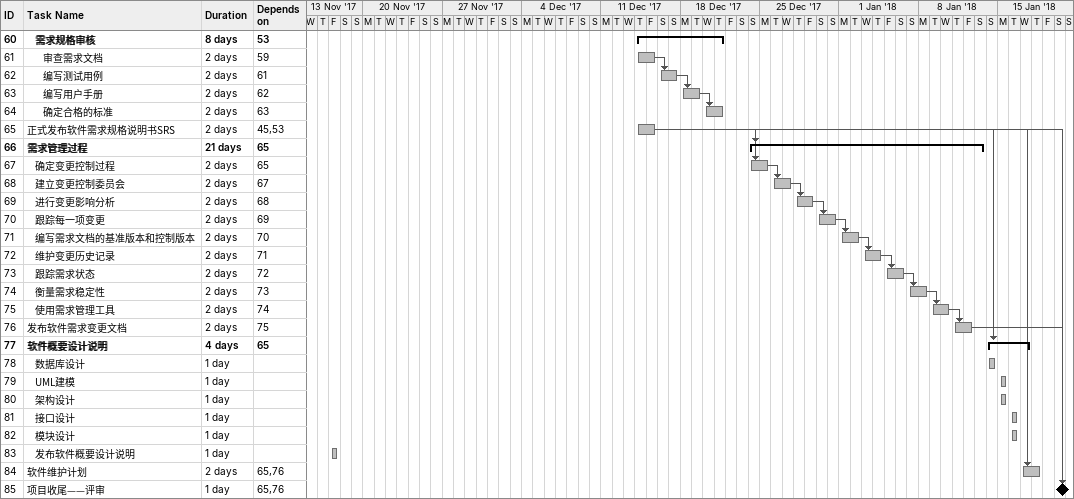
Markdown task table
| ID | Level | Task | Duration | Start | Finish | Predecessors |
|---|---|---|---|---|---|---|
| 60 | 2 | **需求规格审核** | 8d | 2017-12-14 | 2017-12-21 | 53 |
| 61 | 3 | 审查需求文档 | 2d | 2017-12-14 | 2017-12-15 | 59 |
| 62 | 3 | 编写测试用例 | 2d | 2017-12-16 | 2017-12-17 | 61 |
| 63 | 3 | 编写用户手册 | 2d | 2017-12-18 | 2017-12-19 | 62 |
| 64 | 3 | 确定合格的标准 | 2d | 2017-12-20 | 2017-12-21 | 63 |
| 65 | 1 | 正式发布软件需求规格说明书SRS | 2d | 2017-12-14 | 2017-12-15 | 45, 53 |
| 66 | 1 | **需求管理过程** | 21d | 2017-12-24 | 2018-01-13 | 65 |
| 67 | 2 | 确定变更控制过程 | 2d | 2017-12-24 | 2017-12-25 | 65 |
| 68 | 2 | 建立变更控制委员会 | 2d | 2017-12-26 | 2017-12-27 | 67 |
| 69 | 2 | 进行变更影响分析 | 2d | 2017-12-28 | 2017-12-29 | 68 |
| 70 | 2 | 跟踪每一项变更 | 2d | 2017-12-30 | 2017-12-31 | 69 |
| 71 | 2 | 编写需求文档的基准版本和控制版本 | 2d | 2018-01-01 | 2018-01-02 | 70 |
| 72 | 2 | 维护变更历史记录 | 2d | 2018-01-03 | 2018-01-04 | 71 |
| 73 | 2 | 跟踪需求状态 | 2d | 2018-01-05 | 2018-01-06 | 72 |
| 74 | 2 | 衡量需求稳定性 | 2d | 2018-01-07 | 2018-01-08 | 73 |
| 75 | 2 | 使用需求管理工具 | 2d | 2018-01-09 | 2018-01-10 | 74 |
| 76 | 1 | 发布软件需求变更文档 | 2d | 2018-01-11 | 2018-01-12 | 75 |
| 77 | 1 | **软件概要设计说明** | 4d | 2018-01-14 | 2018-01-17 | 65 |
| 78 | 2 | 数据库设计 | 1d | 2018-01-14 | 2018-01-14 |  |
| 79 | 2 | UML建模 | 1d | 2018-01-15 | 2018-01-15 |  |
| 80 | 2 | 架构设计 | 1d | 2018-01-15 | 2018-01-15 |  |
| 81 | 2 | 接口设计 | 1d | 2018-01-16 | 2018-01-16 |  |
| 82 | 2 | 模块设计 | 1d | 2018-01-16 | 2018-01-16 |  |
| 83 | 2 | 发布软件概要设计说明 | 1d | 2017-11-17 | 2017-11-17 |  |
| 84 | 1 | 软件维护计划 | 2d | 2018-01-17 | 2018-01-18 | 65, 76 |
| 85 | 1 | 项目收尾——评审 | 1d | 2018-01-20 | 2018-01-20 | 65, 76 |
